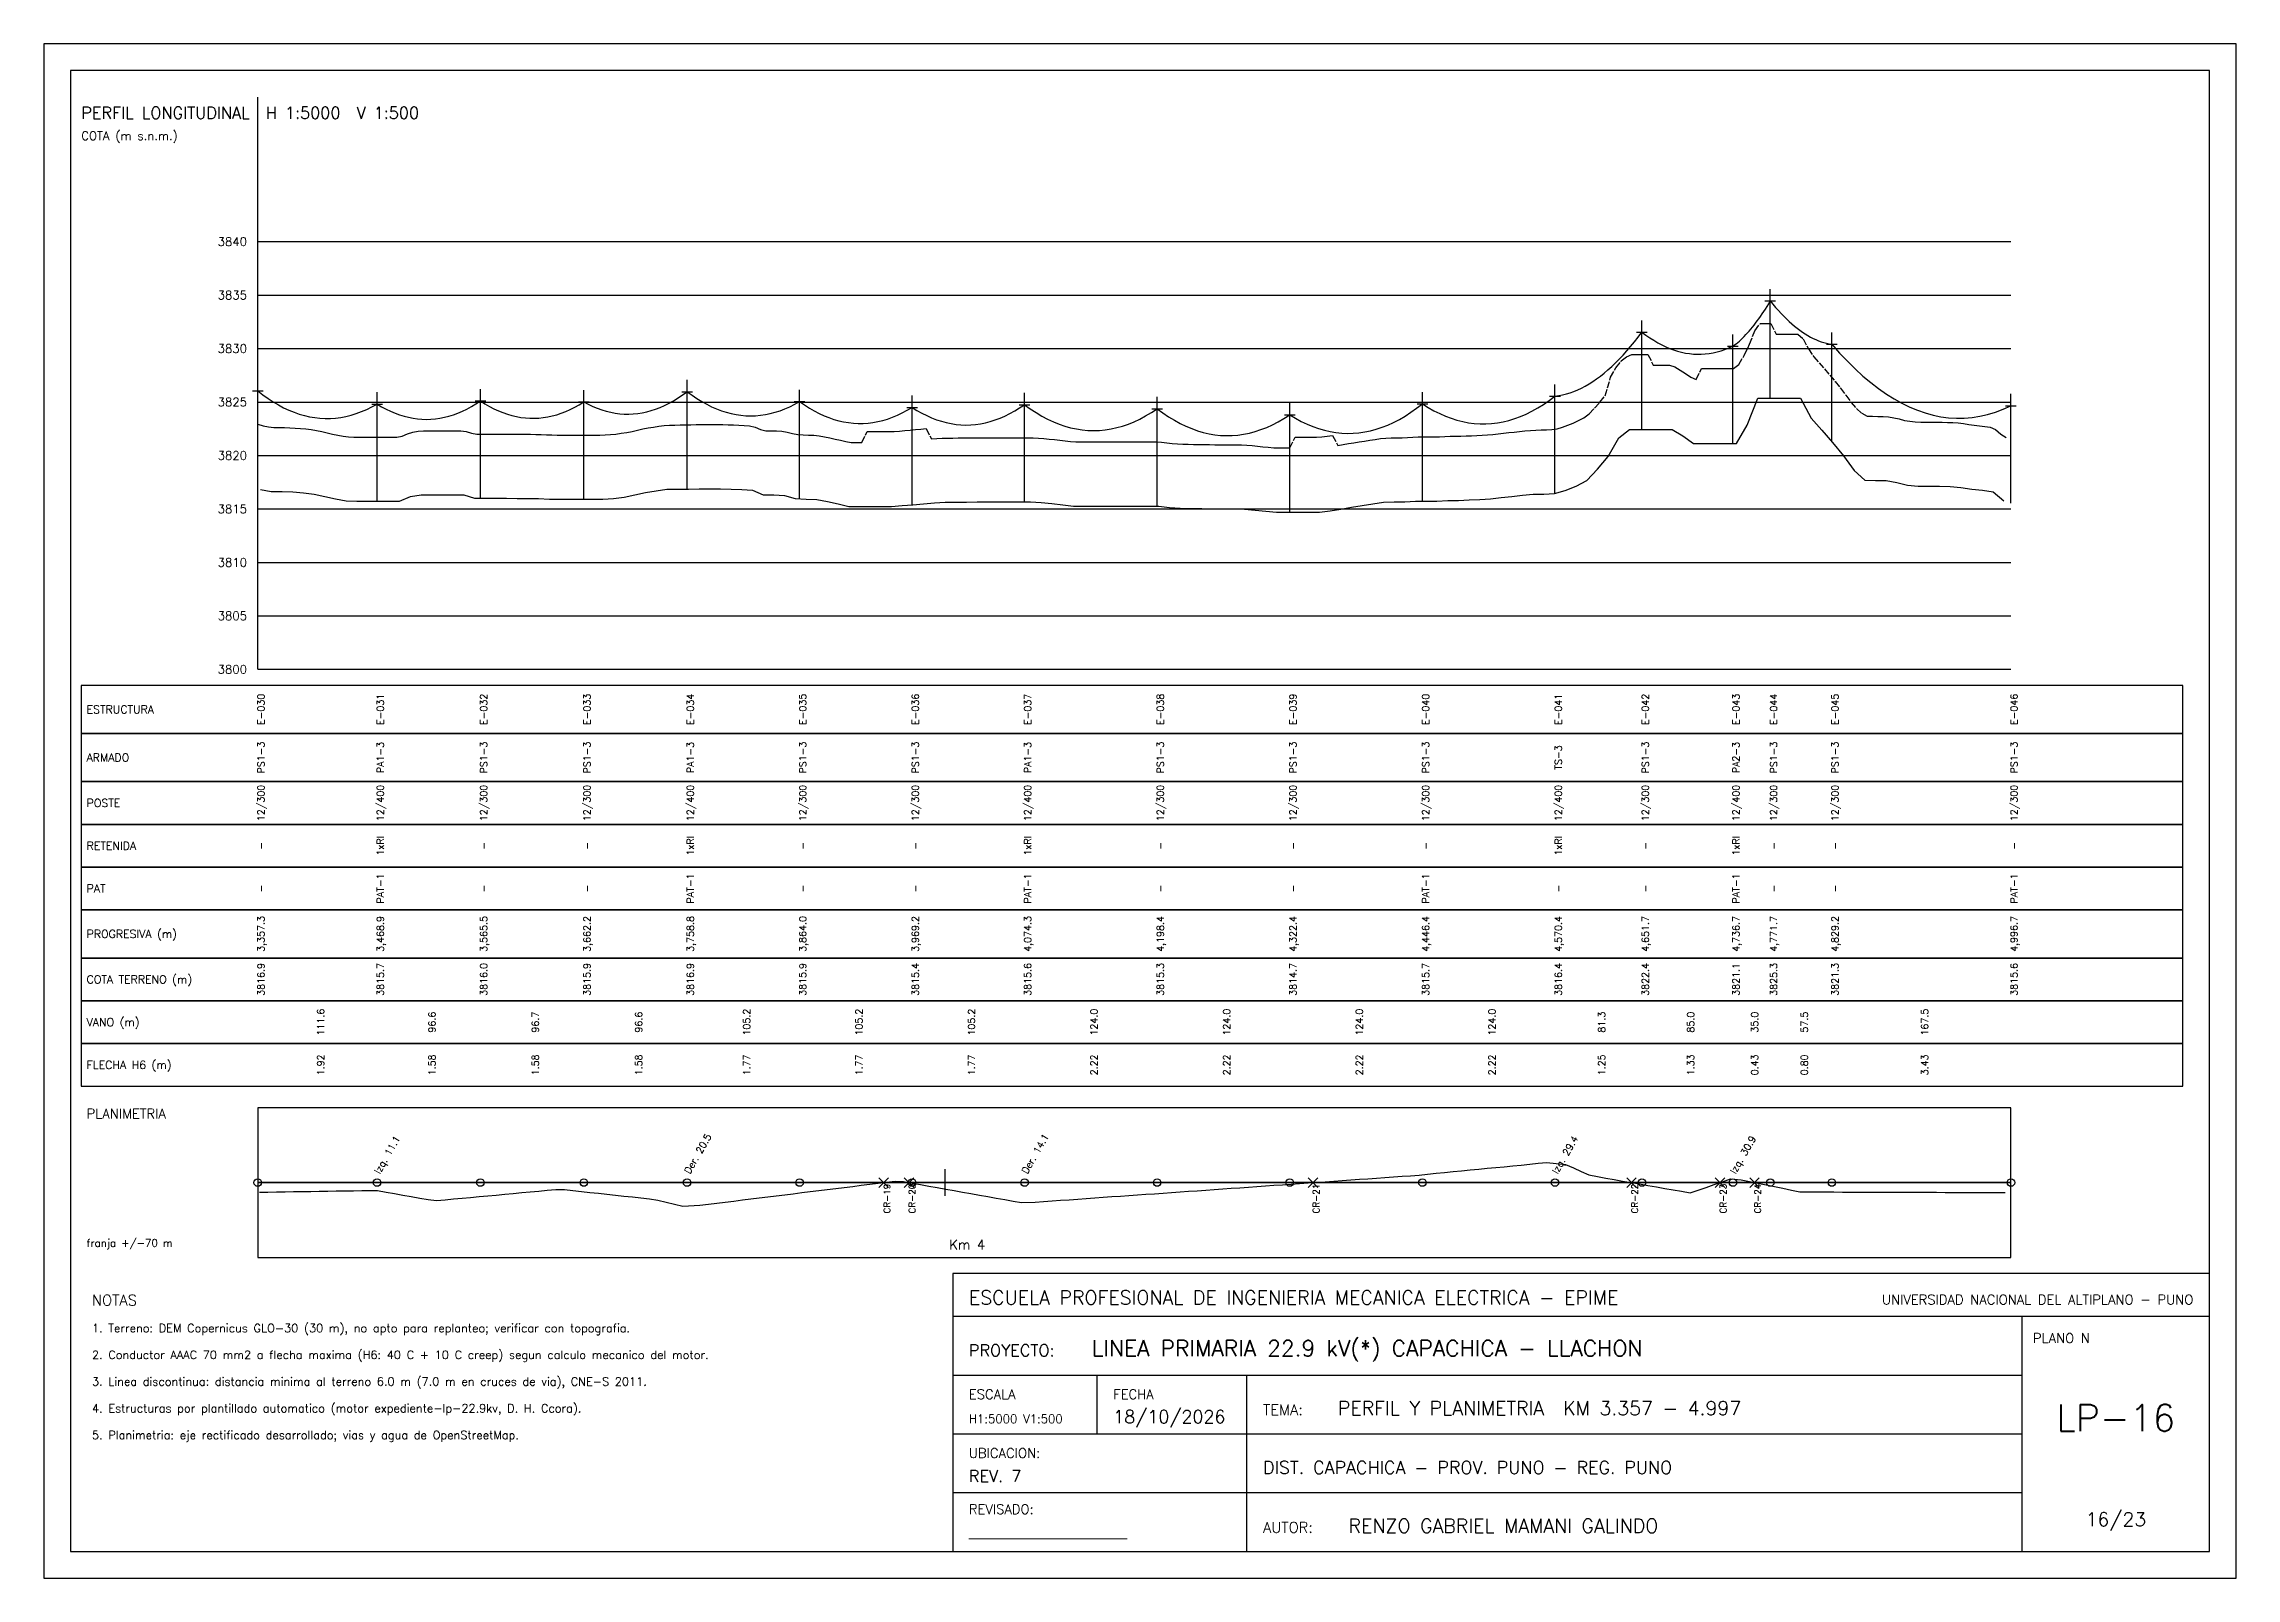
# Paper-space layout 'LP-16' of a CAD drawing. Header units: metres, sheet in millimetres. Extents: x 5 to 415, y 5 to 292.
import ezdxf
from ezdxf.enums import TextEntityAlignment as Align

# ---------------------------------------------------------------- set-up
doc = ezdxf.new("R2010")
doc.units = ezdxf.units.M
doc.linetypes.add('DASHED', pattern=[1.524, 1.27, -0.254])
for name, color, linetype in [('CRUCES', 30, 'Continuous'), ('MARCO', 7, 'Continuous'), ('PP_CONDUCTOR', 5, 'Continuous'), ('PP_DIST_SEGURIDAD', 6, 'DASHED'), ('PP_GRILLA', 8, 'Continuous'), ('PP_POSTE', 1, 'Continuous'), ('PP_TABLA', 8, 'Continuous'), ('PP_TERRENO', 34, 'Continuous'), ('PP_TEXTO', 7, 'Continuous'), ('ROTULO', 7, 'Continuous'), ('RP_CONDUCTOR', 5, 'Continuous'), ('RP_POSTE', 1, 'Continuous'), ('VIAS', 8, 'Continuous')]:
    doc.layers.add(name, color=color, linetype=linetype)
doc.styles.add('ROMANS', font='romans.shx')

psp = doc.layouts.new('LP-16')

# ---------------------------------------------------------------- linework, layer by layer
at = {"layer": 'CRUCES'}
for p, q in [((161.18, 78.1), (162.98, 79.9)), ((161.18, 79.9), (162.98, 78.1)), ((165.88, 78.1), (167.68, 79.9)), ((165.88, 79.9), (167.68, 78.1)), ((241.44, 78.1), (243.24, 79.9)), ((241.44, 79.9), (243.24, 78.1)), ((301.02, 78.1), (302.82, 79.9)), ((301.02, 79.9), (302.82, 78.1)), ((317.56, 78.1), (319.36, 79.9)), ((317.56, 79.9), (319.36, 78.1)), ((324.02, 78.1), (325.82, 79.9)), ((324.02, 79.9), (325.82, 78.1))]:
    psp.add_line(p, q, dxfattribs=at)
at = {"layer": 'MARCO'}
for points in [[(5, 5), (415, 5), (415, 292), (5, 292)], [(10, 10), (410, 10), (410, 287), (10, 287)]]:
    psp.add_lwpolyline(points, close=True, dxfattribs=at)
at = {"layer": 'PP_CONDUCTOR'}
for points in [[(320.88, 235.44), (321.18, 235.67), (321.49, 235.9), (321.79, 236.15), (322.1, 236.41), (322.4, 236.69), (322.71, 236.98), (323.01, 237.28), (323.31, 237.6), (323.62, 237.92), (323.92, 238.27), (324.23, 238.62), (324.53, 238.99), (324.84, 239.37), (325.14, 239.76), (325.45, 240.17), (325.75, 240.59), (326.05, 241.02), (326.36, 241.47), (326.66, 241.93), (326.97, 242.4), (327.27, 242.89), (327.58, 243.39), (327.88, 243.9)], [(327.88, 243.9), (328.38, 243.28), (328.88, 242.69), (329.38, 242.12), (329.88, 241.57), (330.38, 241.05), (330.88, 240.55), (331.38, 240.08), (331.88, 239.63), (332.38, 239.2), (332.88, 238.8), (333.38, 238.43), (333.88, 238.08), (334.38, 237.75), (334.88, 237.44), (335.38, 237.16), (335.88, 236.91), (336.38, 236.68), (336.88, 236.47), (337.38, 236.29), (337.88, 236.13), (338.38, 235.99), (338.88, 235.88), (339.38, 235.8)], [(287.61, 226.09), (288.32, 226.19), (289.03, 226.34), (289.74, 226.52), (290.44, 226.74), (291.15, 226.99), (291.86, 227.29), (292.56, 227.62), (293.27, 227.99), (293.98, 228.4), (294.69, 228.84), (295.39, 229.33), (296.1, 229.85), (296.81, 230.41), (297.52, 231.01), (298.22, 231.64), (298.93, 232.31), (299.64, 233.02), (300.34, 233.77), (301.05, 234.56), (301.76, 235.38), (302.47, 236.25), (303.17, 237.15), (303.88, 238.08)], [(303.88, 238.08), (304.62, 237.53), (305.36, 237.01), (306.1, 236.54), (306.84, 236.1), (307.58, 235.7), (308.31, 235.35), (309.05, 235.03), (309.79, 234.76), (310.53, 234.52), (311.27, 234.33), (312.01, 234.17), (312.75, 234.06), (313.49, 233.98), (314.23, 233.95), (314.97, 233.95), (315.71, 234), (316.45, 234.09), (317.18, 234.21), (317.92, 234.38), (318.66, 234.58), (319.4, 234.83), (320.14, 235.12), (320.88, 235.44)], [(339.38, 235.8), (340.84, 234.16), (342.29, 232.62), (343.75, 231.18), (345.21, 229.85), (346.66, 228.63), (348.12, 227.5), (349.58, 226.48), (351.03, 225.57), (352.49, 224.76), (353.95, 224.05), (355.4, 223.45), (356.86, 222.95), (358.31, 222.55), (359.77, 222.26), (361.23, 222.07), (362.68, 221.99), (364.14, 222.01), (365.6, 222.13), (367.05, 222.36), (368.51, 222.69), (369.97, 223.13), (371.42, 223.66), (372.88, 224.31)], [(45, 227.08), (45.97, 226.33), (46.94, 225.65), (47.91, 225.02), (48.88, 224.45), (49.85, 223.94), (50.82, 223.48), (51.79, 223.09), (52.76, 222.75), (53.73, 222.47), (54.7, 222.24), (55.67, 222.08), (56.64, 221.97), (57.61, 221.93), (58.58, 221.94), (59.56, 222), (60.53, 222.13), (61.5, 222.31), (62.47, 222.55), (63.44, 222.85), (64.41, 223.21), (65.38, 223.63), (66.35, 224.1), (67.32, 224.63)], [(105.98, 225.01), (106.82, 224.57), (107.66, 224.18), (108.5, 223.83), (109.34, 223.54), (110.18, 223.29), (111.02, 223.08), (111.86, 222.93), (112.7, 222.82), (113.54, 222.76), (114.38, 222.75), (115.22, 222.78), (116.06, 222.87), (116.9, 223), (117.74, 223.18), (118.58, 223.4), (119.42, 223.68), (120.26, 224), (121.1, 224.37), (121.94, 224.78), (122.78, 225.25), (123.62, 225.76), (124.46, 226.32), (125.3, 226.93)], [(125.3, 226.93), (126.22, 226.26), (127.13, 225.65), (128.05, 225.08), (128.96, 224.58), (129.88, 224.12), (130.79, 223.72), (131.71, 223.38), (132.62, 223.08), (133.53, 222.84), (134.45, 222.65), (135.36, 222.52), (136.28, 222.44), (137.19, 222.41), (138.11, 222.44), (139.02, 222.52), (139.94, 222.66), (140.85, 222.84), (141.77, 223.08), (142.68, 223.38), (143.59, 223.73), (144.51, 224.13), (145.42, 224.58), (146.34, 225.09)], [(262.81, 224.67), (263.89, 223.99), (264.97, 223.38), (266.05, 222.84), (267.13, 222.36), (268.2, 221.95), (269.28, 221.61), (270.36, 221.33), (271.44, 221.13), (272.52, 220.99), (273.6, 220.92), (274.67, 220.91), (275.75, 220.97), (276.83, 221.1), (277.91, 221.3), (278.99, 221.56), (280.07, 221.89), (281.14, 222.29), (282.22, 222.75), (283.3, 223.29), (284.38, 223.89), (285.46, 224.55), (286.54, 225.29), (287.61, 226.09)], [(67.32, 224.63), (68.16, 224.13), (69, 223.68), (69.84, 223.28), (70.68, 222.92), (71.52, 222.61), (72.36, 222.35), (73.2, 222.14), (74.04, 221.97), (74.88, 221.85), (75.72, 221.78), (76.56, 221.76), (77.4, 221.78), (78.24, 221.85), (79.08, 221.97), (79.92, 222.14), (80.76, 222.36), (81.6, 222.62), (82.44, 222.93), (83.28, 223.29), (84.12, 223.69), (84.97, 224.15), (85.81, 224.65), (86.65, 225.2)], [(86.65, 225.2), (87.49, 224.66), (88.33, 224.18), (89.17, 223.74), (90.01, 223.35), (90.85, 223.01), (91.69, 222.72), (92.53, 222.47), (93.37, 222.27), (94.21, 222.12), (95.05, 222.02), (95.89, 221.96), (96.73, 221.96), (97.57, 222), (98.41, 222.08), (99.25, 222.22), (100.09, 222.4), (100.93, 222.63), (101.77, 222.91), (102.61, 223.23), (103.45, 223.61), (104.3, 224.03), (105.14, 224.5), (105.98, 225.01)], [(146.34, 225.09), (147.25, 224.45), (148.17, 223.87), (149.08, 223.34), (150, 222.87), (150.91, 222.44), (151.83, 222.08), (152.74, 221.76), (153.65, 221.5), (154.57, 221.29), (155.48, 221.14), (156.4, 221.03), (157.31, 220.99), (158.23, 220.99), (159.14, 221.05), (160.06, 221.16), (160.97, 221.33), (161.88, 221.55), (162.8, 221.82), (163.71, 222.15), (164.63, 222.53), (165.54, 222.96), (166.46, 223.45), (167.37, 223.99)], [(167.37, 223.99), (168.29, 223.42), (169.2, 222.91), (170.12, 222.45), (171.03, 222.04), (171.94, 221.69), (172.86, 221.39), (173.77, 221.15), (174.69, 220.96), (175.6, 220.82), (176.52, 220.73), (177.43, 220.7), (178.35, 220.72), (179.26, 220.8), (180.18, 220.93), (181.09, 221.11), (182, 221.35), (182.92, 221.64), (183.83, 221.98), (184.75, 222.38), (185.66, 222.83), (186.58, 223.33), (187.49, 223.89), (188.41, 224.5)], [(188.41, 224.5), (189.48, 223.72), (190.56, 223.02), (191.64, 222.38), (192.72, 221.81), (193.8, 221.31), (194.88, 220.87), (195.95, 220.5), (197.03, 220.2), (198.11, 219.97), (199.19, 219.8), (200.27, 219.7), (201.35, 219.67), (202.42, 219.7), (203.5, 219.8), (204.58, 219.97), (205.66, 220.21), (206.74, 220.51), (207.82, 220.88), (208.89, 221.32), (209.97, 221.82), (211.05, 222.39), (212.13, 223.03), (213.21, 223.74)], [(213.21, 223.74), (214.29, 222.95), (215.36, 222.23), (216.44, 221.58), (217.52, 220.99), (218.6, 220.47), (219.68, 220.02), (220.76, 219.63), (221.83, 219.31), (222.91, 219.06), (223.99, 218.88), (225.07, 218.76), (226.15, 218.72), (227.23, 218.73), (228.3, 218.82), (229.38, 218.97), (230.46, 219.19), (231.54, 219.48), (232.62, 219.83), (233.7, 220.25), (234.77, 220.74), (235.85, 221.3), (236.93, 221.92), (238.01, 222.61)], [(238.01, 222.61), (239.09, 221.96), (240.17, 221.38), (241.25, 220.86), (242.32, 220.42), (243.4, 220.03), (244.48, 219.72), (245.56, 219.47), (246.64, 219.29), (247.72, 219.18), (248.79, 219.14), (249.87, 219.16), (250.95, 219.25), (252.03, 219.4), (253.11, 219.63), (254.19, 219.92), (255.26, 220.28), (256.34, 220.7), (257.42, 221.2), (258.5, 221.76), (259.58, 222.38), (260.66, 223.08), (261.73, 223.84), (262.81, 224.67)]]:
    psp.add_lwpolyline(points, dxfattribs=at)
at = {"layer": 'PP_DIST_SEGURIDAD'}
psp.add_lwpolyline([(45, 220.88), (46, 220.54), (47, 220.36), (48, 220.26), (49, 220.26), (50, 220.24), (51, 220.2), (52, 220.14), (53, 220.07), (54, 219.96), (55, 219.83), (56, 219.66), (57, 219.46), (58, 219.24), (59, 219), (60, 218.79), (61, 218.6), (62, 218.49), (63, 218.45), (64, 218.43), (65, 218.43), (66, 218.43), (67, 218.43), (68, 218.43), (69, 218.43), (70, 218.43), (71, 218.43), (72, 218.64), (73, 219.07), (74, 219.38), (75, 219.54), (76, 219.62), (77, 219.62), (78, 219.62), (79, 219.62), (80, 219.62), (81, 219.62), (82, 219.62), (83, 219.62), (84, 219.48), (85, 219.16), (86, 219), (87, 219), (88, 219), (89, 219), (90, 219), (91, 219), (92, 218.99), (93, 218.99), (94, 218.98), (95, 218.97), (96, 218.96), (97, 218.95), (98, 218.93), (99, 218.88), (100, 218.85), (101, 218.83), (102, 218.81), (103, 218.81), (104, 218.81), (105, 218.81), (106, 218.81), (107, 218.81), (108, 218.81), (109, 218.81), (110, 218.84), (111, 218.91), (112, 219.01), (113, 219.15), (114, 219.32), (115, 219.51), (116, 219.72), (117, 219.96), (118, 220.16), (119, 220.32), (120, 220.48), (121, 220.62), (122, 220.7), (123, 220.7), (124, 220.71), (125, 220.72), (126, 220.75), (127, 220.78), (128, 220.79), (129, 220.79), (130, 220.79), (131, 220.79), (132, 220.78), (133, 220.75), (134, 220.71), (135, 220.67), (136, 220.61), (137, 220.54), (138, 220.3), (139, 219.87), (140, 219.63), (141, 219.63), (142, 219.6), (143, 219.54), (144, 219.37), (145, 219.09), (146, 218.91), (147, 218.84), (148, 218.79), (149, 218.77), (150, 218.67), (151, 218.49), (152, 218.29), (153, 218.08), (154, 217.84), (155, 217.59), (156, 217.46), (157, 217.46), (158, 217.46), (159, 219.46), (160, 219.46), (161, 219.46), (162, 219.46), (163, 219.46), (164, 219.49), (165, 219.58), (166, 219.67), (167, 219.75), (168, 219.84), (169, 219.93), (170, 220.02), (171, 218.1), (172, 218.17), (173, 218.23), (174, 218.27), (175, 218.27), (176, 218.28), (177, 218.29), (178, 218.3), (179, 218.31), (180, 218.31), (181, 218.31), (182, 218.31), (183, 218.3), (184, 218.3), (185, 218.3), (186, 218.3), (187, 218.3), (188, 218.3), (189, 218.3), (190, 218.28), (191, 218.23), (192, 218.16), (193, 218.07), (194, 217.97), (195, 217.85), (196, 217.73), (197, 217.61), (198, 217.54), (199, 217.54), (200, 217.54), (201, 217.54), (202, 217.54), (203, 217.54), (204, 217.54), (205, 217.54), (206, 217.54), (207, 217.54), (208, 217.54), (209, 217.54), (210, 217.54), (211, 217.54), (212, 217.54), (213, 217.54), (214, 217.48), (215, 217.36), (216, 217.25), (217, 217.17), (218, 217.11), (219, 217.09), (220, 217.08), (221, 217.07), (222, 217.05), (223, 217.03), (224, 217.01), (225, 217.01), (226, 217), (227, 217), (228, 217), (229, 216.98), (230, 216.93), (231, 216.84), (232, 216.74), (233, 216.64), (234, 216.55), (235, 216.46), (236, 216.41), (237, 216.41), (238, 216.41), (239, 218.41), (240, 218.41), (241, 218.41), (242, 218.41), (243, 218.41), (244, 218.47), (245, 218.59), (246, 218.73), (247, 216.89), (248, 217.05), (249, 217.22), (250, 217.38), (251, 217.54), (252, 217.7), (253, 217.85), (254, 218.01), (255, 218.16), (256, 218.27), (257, 218.31), (258, 218.33), (259, 218.33), (260, 218.36), (261, 218.42), (262, 218.46), (263, 218.47), (264, 218.48), (265, 218.48), (266, 218.51), (267, 218.57), (268, 218.6), (269, 218.61), (270, 218.62), (271, 218.66), (272, 218.7), (273, 218.75), (274, 218.8), (275, 218.85), (276, 218.93), (277, 219.06), (278, 219.18), (279, 219.28), (280, 219.38), (281, 219.49), (282, 219.6), (283, 219.7), (284, 219.76), (285, 219.77), (286, 219.8), (287, 219.84), (288, 220.01), (289, 220.32), (290, 220.67), (291, 221.07), (292, 221.53), (293, 222.05), (294, 222.81), (295, 223.85), (296, 224.97), (297, 226.18), (298, 229.63), (299, 231.38), (300, 232.68), (301, 233.46), (302, 233.88), (303, 233.88), (304, 233.88), (305, 233.88), (306, 231.88), (307, 231.88), (308, 231.88), (309, 231.88), (310, 231.6), (311, 230.99), (312, 230.33), (313, 229.62), (314, 229.24), (315, 231.24), (316, 231.24), (317, 231.24), (318, 231.24), (319, 231.24), (320, 231.24), (321, 231.24), (322, 232.03), (323, 233.73), (324, 235.82), (325, 238.34), (326, 239.7), (327, 239.7), (328, 239.7), (329, 237.7), (330, 237.7), (331, 237.7), (332, 237.7), (333, 237.7), (334, 236.84), (335, 234.97), (336, 233.45), (337, 232.33), (338, 231.19), (339, 230.04), (340, 228.84), (341, 227.58), (342, 226.28), (343, 224.92), (344, 223.78), (345, 222.89), (346, 222.38), (347, 222.34), (348, 222.31), (349, 222.29), (350, 222.21), (351, 222.05), (352, 221.84), (353, 221.57), (354, 221.39), (355, 221.29), (356, 221.24), (357, 221.24), (358, 221.23), (359, 221.23), (360, 221.22), (361, 221.2), (362, 221.15), (363, 221.08), (364, 220.96), (365, 220.79), (366, 220.66), (367, 220.56), (368, 220.44), (369, 220.3), (370, 219.83), (371, 218.99), (372, 218.39)], dxfattribs=at)
at = {"layer": 'PP_GRILLA'}
for p, q in [((45, 175), (45, 282)), ((45, 255), (372.88, 255)), ((45, 245), (372.88, 245)), ((45, 235), (372.88, 235)), ((45, 225), (372.88, 225)), ((45, 215), (372.88, 215)), ((45, 205), (372.88, 205)), ((45, 195), (372.88, 195)), ((45, 185), (372.88, 185)), ((45, 175), (372.88, 175))]:
    psp.add_line(p, q, dxfattribs=at)
at = {"layer": 'PP_POSTE'}
for p, q in [((327.88, 225.7), (327.88, 246.1)), ((326.88, 243.9), (328.88, 243.9)), ((302.88, 238.08), (304.88, 238.08)), ((303.88, 219.88), (303.88, 240.28)), ((339.38, 217.6), (339.38, 238)), ((319.88, 235.44), (321.88, 235.44)), ((320.88, 217.24), (320.88, 237.64)), ((338.38, 235.8), (340.38, 235.8)), ((44, 227.08), (46, 227.08)), ((45, 208.88), (45, 229.28)), ((67.32, 206.43), (67.32, 226.83)), ((86.65, 207), (86.65, 227.4)), ((105.98, 206.81), (105.98, 227.21)), ((124.3, 226.93), (126.3, 226.93)), ((125.3, 208.73), (125.3, 229.13)), ((146.34, 206.89), (146.34, 227.29)), ((167.37, 205.79), (167.37, 226.19)), ((188.41, 206.3), (188.41, 226.7)), ((213.21, 205.54), (213.21, 225.94)), ((262.81, 206.47), (262.81, 226.87)), ((286.61, 226.09), (288.61, 226.09)), ((287.61, 207.89), (287.61, 228.29)), ((372.88, 206.11), (372.88, 226.51)), ((66.32, 224.63), (68.32, 224.63)), ((85.65, 225.2), (87.65, 225.2)), ((104.98, 225.01), (106.98, 225.01)), ((145.34, 225.09), (147.34, 225.09)), ((166.37, 223.99), (168.37, 223.99)), ((187.41, 224.5), (189.41, 224.5)), ((212.21, 223.74), (214.21, 223.74)), ((237.01, 222.61), (239.01, 222.61)), ((238.01, 204.41), (238.01, 224.81)), ((261.81, 224.67), (263.81, 224.67)), ((371.88, 224.31), (373.88, 224.31))]:
    psp.add_line(p, q, dxfattribs=at)
at = {"layer": 'PP_TABLA'}
for points in [[(12, 163), (405, 163), (405, 172), (12, 172)], [(12, 154), (405, 154), (405, 163), (12, 163)], [(12, 146), (405, 146), (405, 154), (12, 154)], [(12, 138), (405, 138), (405, 146), (12, 146)], [(12, 130), (405, 130), (405, 138), (12, 138)], [(12, 121), (405, 121), (405, 130), (12, 130)], [(12, 113), (405, 113), (405, 121), (12, 121)], [(12, 105), (405, 105), (405, 113), (12, 113)], [(12, 97), (405, 97), (405, 105), (12, 105)], [(45, 65), (372.88, 65), (372.88, 93), (45, 93)]]:
    psp.add_lwpolyline(points, close=True, dxfattribs=at)
at = {"layer": 'PP_TERRENO'}
psp.add_lwpolyline([(45.54, 208.63), (47.54, 208.26), (49.54, 208.26), (51.54, 208.18), (53.54, 208.02), (55.54, 207.75), (57.54, 207.35), (59.54, 206.87), (61.54, 206.5), (63.54, 206.43), (65.54, 206.43), (67.54, 206.43), (69.54, 206.43), (71.54, 206.43), (73.54, 207.31), (75.54, 207.62), (77.54, 207.62), (79.54, 207.62), (81.54, 207.62), (83.54, 207.62), (85.54, 207), (87.54, 207), (89.54, 207), (91.54, 207), (93.54, 206.98), (95.54, 206.96), (97.54, 206.95), (99.54, 206.86), (101.54, 206.81), (103.54, 206.81), (105.54, 206.81), (107.54, 206.81), (109.54, 206.81), (111.54, 206.94), (113.54, 207.23), (115.54, 207.61), (117.54, 208.09), (119.54, 208.41), (121.54, 208.7), (123.54, 208.7), (125.54, 208.73), (127.54, 208.79), (129.54, 208.79), (131.54, 208.79), (133.54, 208.73), (135.54, 208.64), (137.54, 208.51), (139.54, 207.63), (141.54, 207.63), (143.54, 207.5), (145.54, 206.95), (147.54, 206.81), (149.54, 206.75), (151.54, 206.4), (153.54, 205.96), (155.54, 205.46), (157.54, 205.46), (159.54, 205.46), (161.54, 205.46), (163.54, 205.46), (165.54, 205.63), (167.54, 205.8), (169.54, 205.98), (171.54, 206.15), (173.54, 206.26), (175.54, 206.28), (177.54, 206.29), (179.54, 206.31), (181.54, 206.31), (183.54, 206.3), (185.54, 206.3), (187.54, 206.3), (189.54, 206.3), (191.54, 206.21), (193.54, 206.02), (195.54, 205.79), (197.54, 205.54), (199.54, 205.54), (201.54, 205.54), (203.54, 205.54), (205.54, 205.54), (207.54, 205.54), (209.54, 205.54), (211.54, 205.54), (213.54, 205.54), (215.54, 205.29), (217.54, 205.12), (219.54, 205.08), (221.54, 205.06), (223.54, 205.02), (225.54, 205), (227.54, 205), (229.54, 204.97), (231.54, 204.79), (233.54, 204.59), (235.54, 204.41), (237.54, 204.41), (239.54, 204.41), (241.54, 204.41), (243.54, 204.41), (245.54, 204.65), (247.54, 204.98), (249.54, 205.31), (251.54, 205.62), (253.54, 205.94), (255.54, 206.25), (257.54, 206.33), (259.54, 206.33), (261.54, 206.45), (263.54, 206.48), (265.54, 206.48), (267.54, 206.6), (269.54, 206.61), (271.54, 206.68), (273.54, 206.78), (275.54, 206.87), (277.54, 207.13), (279.54, 207.33), (281.54, 207.55), (283.54, 207.75), (285.54, 207.78), (287.54, 207.86), (289.54, 208.48), (291.54, 209.29), (293.54, 210.33), (295.54, 212.42), (297.54, 214.83), (299.54, 218.32), (301.54, 219.88), (303.54, 219.88), (305.54, 219.88), (307.54, 219.88), (309.54, 219.88), (311.54, 218.66), (313.54, 217.24), (315.54, 217.24), (317.54, 217.24), (319.54, 217.24), (321.54, 217.24), (323.54, 220.65), (325.54, 225.7), (327.54, 225.7), (329.54, 225.7), (331.54, 225.7), (333.54, 225.7), (335.54, 221.97), (337.54, 219.72), (339.54, 217.42), (341.54, 214.91), (343.54, 212.2), (345.54, 210.4), (347.54, 210.32), (349.54, 210.29), (351.54, 209.97), (353.54, 209.43), (355.54, 209.24), (357.54, 209.24), (359.54, 209.23), (361.54, 209.19), (363.54, 209.04), (365.54, 208.7), (367.54, 208.51), (369.54, 208.22), (371.54, 206.54)], dxfattribs=at)
at = {"layer": 'PP_TEXTO'}
psp.add_line((173.54, 76.5), (173.54, 81.5), dxfattribs=at)
at = {"layer": 'ROTULO'}
for p, q in [((175, 54), (375, 54)), ((175, 54), (410, 54)), ((375, 10), (375, 54)), ((175, 43), (375, 43)), ((202, 32), (202, 43)), ((230, 10), (230, 43)), ((175, 32), (375, 32)), ((175, 21), (375, 21))]:
    psp.add_line(p, q, dxfattribs=at)
psp.add_lwpolyline([(175, 10), (410, 10), (410, 62), (175, 62)], close=True, dxfattribs=at)
at = {"layer": 'RP_CONDUCTOR', "lineweight": 35}
psp.add_line((45, 79), (372.88, 79), dxfattribs=at)
at = {"layer": 'RP_POSTE'}
for centre in [(45, 79), (67.32, 79), (86.65, 79), (105.98, 79), (125.3, 79), (146.34, 79), (167.37, 79), (188.41, 79), (213.21, 79), (238.01, 79), (262.81, 79), (287.61, 79), (303.88, 79), (320.88, 79), (327.88, 79), (339.38, 79), (372.88, 79)]:
    psp.add_circle(centre, 0.7, dxfattribs=at)
at = {"layer": 'VIAS'}
psp.add_lwpolyline([(45.31, 77.19), (46.91, 77.22), (48.51, 77.24), (50.11, 77.27), (51.71, 77.3), (53.31, 77.32), (54.91, 77.35), (56.51, 77.37), (58.1, 77.4), (59.7, 77.42), (61.3, 77.45), (62.9, 77.48), (64.5, 77.5), (66.1, 77.53), (67.42, 77.51), (68.99, 77.22), (70.57, 76.94), (72.14, 76.66), (73.72, 76.38), (75.29, 76.09), (76.87, 75.81), (78.45, 75.64), (80.04, 75.79), (81.63, 75.94), (83.23, 76.08), (84.82, 76.23), (86.41, 76.38), (88.01, 76.52), (89.6, 76.67), (91.19, 76.82), (92.79, 76.96), (94.38, 77.11), (95.97, 77.25), (97.57, 77.4), (99.16, 77.55), (100.75, 77.69), (102.35, 77.7), (103.94, 77.52), (105.53, 77.35), (107.12, 77.17), (108.71, 77), (110.3, 76.82), (111.89, 76.65), (113.48, 76.47), (115.07, 76.3), (116.66, 76.13), (118.25, 75.95), (119.82, 75.69), (121.38, 75.31), (122.94, 74.94), (124.49, 74.57), (127.69, 74.76), (129.28, 74.95), (130.86, 75.15), (132.45, 75.35), (134.04, 75.54), (135.63, 75.74), (137.22, 75.93), (138.8, 76.13), (140.39, 76.33), (141.98, 76.52), (143.57, 76.72), (145.16, 76.91), (146.74, 77.11), (148.33, 77.3), (149.92, 77.5), (151.51, 77.7), (153.1, 77.89), (154.68, 78.09), (156.27, 78.28), (157.86, 78.48), (159.45, 78.68), (161.03, 78.87), (162.62, 79.07), (164.21, 79.26), (165.79, 79.17), (167.37, 78.89), (168.94, 78.61), (170.52, 78.33), (172.09, 78.05), (173.67, 77.77), (175.24, 77.5), (176.82, 77.22), (178.39, 76.94), (179.97, 76.66), (181.54, 76.38), (183.12, 76.1), (184.7, 75.82), (186.27, 75.54), (187.85, 75.26), (190.37, 75.35), (191.97, 75.46), (193.56, 75.57), (195.16, 75.68), (196.75, 75.79), (198.35, 75.91), (199.95, 76.02), (201.54, 76.13), (203.14, 76.24), (204.74, 76.36), (206.33, 76.47), (207.93, 76.58), (209.52, 76.69), (211.12, 76.8), (212.72, 76.92), (214.31, 77.03), (215.91, 77.14), (217.5, 77.25), (219.1, 77.37), (220.7, 77.48), (222.29, 77.59), (223.89, 77.7), (225.48, 77.82), (227.08, 77.93), (228.68, 78.04), (230.27, 78.15), (231.87, 78.26), (233.46, 78.38), (235.06, 78.49), (236.66, 78.6), (238.25, 78.71), (239.85, 78.83), (241.44, 78.94), (243.04, 79.05), (244.64, 79.16), (246.23, 79.27), (247.83, 79.39), (249.42, 79.5), (251.02, 79.61), (252.62, 79.72), (254.21, 79.84), (255.81, 79.95), (257.4, 80.06), (259, 80.17), (260.6, 80.28), (262.19, 80.41), (263.78, 80.57), (265.38, 80.73), (266.97, 80.88), (268.56, 81.04), (270.15, 81.19), (271.75, 81.35), (273.34, 81.51), (274.93, 81.66), (276.52, 81.82), (278.12, 81.97), (279.71, 82.13), (281.3, 82.28), (282.89, 82.44), (284.49, 82.6), (286.08, 82.75), (289.58, 82.38), (291.05, 81.73), (292.51, 81.09), (293.97, 80.44), (295.53, 80.11), (297.11, 79.84), (298.69, 79.56), (300.26, 79.29), (301.84, 79.01), (303.41, 78.74), (304.99, 78.46), (306.57, 78.19), (308.14, 77.91), (309.72, 77.64), (311.29, 77.36), (312.87, 77.09), (314.38, 77.56), (315.89, 78.09), (317.4, 78.62), (318.91, 79.16), (320.42, 79.69), (322.41, 79.51), (323.98, 79.19), (325.54, 78.87), (327.11, 78.56), (328.68, 78.24), (330.25, 77.92), (331.82, 77.6), (333.38, 77.28), (334.98, 77.25), (336.58, 77.24), (338.18, 77.24), (339.78, 77.24), (341.38, 77.23), (342.98, 77.23), (344.58, 77.22), (346.18, 77.22), (347.78, 77.21), (349.38, 77.21), (350.98, 77.2), (352.58, 77.2), (354.18, 77.19), (355.78, 77.19), (357.38, 77.18), (358.98, 77.18), (360.58, 77.17), (362.18, 77.17), (363.78, 77.16), (365.38, 77.16), (366.98, 77.16), (368.58, 77.15), (370.18, 77.15), (371.78, 77.14)], dxfattribs=at)

# ---------------------------------------------------------------- texts
at = {"layer": 'CRUCES', "style": 'ROMANS'}
for s, p in [('CR-19', (162.08, 76)), ('CR-20', (166.78, 76)), ('CR-21', (242.34, 76)), ('CR-22', (301.92, 76)), ('CR-23', (318.46, 76)), ('CR-24', (324.92, 76))]:
    psp.add_text(s, height=1.2, rotation=90, dxfattribs=at).set_placement(p, align=Align.TOP_CENTER)
at = {"layer": 'PP_GRILLA', "style": 'ROMANS'}
for s, p in [('3840', (43, 255)), ('3835', (43, 245)), ('3830', (43, 235)), ('3825', (43, 225)), ('3820', (43, 215)), ('3815', (43, 205)), ('3810', (43, 195)), ('3805', (43, 185)), ('3800', (43, 175))]:
    psp.add_text(s, height=1.6, dxfattribs=at).set_placement(p, align=Align.MIDDLE_RIGHT)
at = {"layer": 'PP_TEXTO', "style": 'ROMANS'}
for s, height, p in [('PERFIL LONGITUDINAL  H 1:5000  V 1:500', 2.2, (12, 278)), ('COTA (m s.n.m.)', 1.6, (12, 274)), ('PLANIMETRIA', 1.8, (13, 91)), ('franja +/-70 m', 1.4, (13, 67)), ('Km 4', 1.8, (174.34, 66.5)), ('NOTAS', 2, (14, 56)), ('1. Terreno: DEM Copernicus GLO-30 (30 m), no apto para replanteo; verificar con topografia.', 1.55, (14, 51)), ('2. Conductor AAAC 70 mm2 a flecha maxima (H6: 40 C + 10 C creep) segun calculo mecanico del motor.', 1.55, (14, 46)), ('3. Linea discontinua: distancia minima al terreno 6.0 m (7.0 m en cruces de via), CNE-S 2011.', 1.55, (14, 41)), ('4. Estructuras por plantillado automatico (motor expediente-lp-22.9kv, D. H. Ccora).', 1.55, (14, 36)), ('5. Planimetria: eje rectificado desarrollado; vias y agua de OpenStreetMap.', 1.55, (14, 31))]:
    psp.add_text(s, height=height, dxfattribs=at).set_placement(p)
for s, p in [('ESTRUCTURA', (13, 167.5)), ('ARMADO', (13, 158.5)), ('POSTE', (13, 150)), ('RETENIDA', (13, 142)), ('PAT', (13, 134)), ('PROGRESIVA (m)', (13, 125.5)), ('COTA TERRENO (m)', (13, 117)), ('VANO (m)', (13, 109)), ('FLECHA H6 (m)', (13, 101))]:
    psp.add_text(s, height=1.5, dxfattribs=at).set_placement(p, align=Align.MIDDLE_LEFT)
for s, p in [('E-030', (45.6, 167.5)), ('E-031', (67.92, 167.5)), ('E-032', (87.25, 167.5)), ('E-033', (106.58, 167.5)), ('E-034', (125.9, 167.5)), ('E-035', (146.94, 167.5)), ('E-036', (167.97, 167.5)), ('E-037', (189.01, 167.5)), ('E-038', (213.81, 167.5)), ('E-039', (238.61, 167.5)), ('E-040', (263.41, 167.5)), ('E-041', (288.21, 167.5)), ('E-042', (304.48, 167.5)), ('E-043', (321.48, 167.5)), ('E-044', (328.48, 167.5)), ('E-045', (339.98, 167.5)), ('E-046', (373.48, 167.5)), ('PS1-3', (45.6, 158.5)), ('PA1-3', (67.92, 158.5)), ('PS1-3', (87.25, 158.5)), ('PS1-3', (106.58, 158.5)), ('PA1-3', (125.9, 158.5)), ('PS1-3', (146.94, 158.5)), ('PS1-3', (167.97, 158.5)), ('PA1-3', (189.01, 158.5)), ('PS1-3', (213.81, 158.5)), ('PS1-3', (238.61, 158.5)), ('PS1-3', (263.41, 158.5)), ('TS-3', (288.21, 158.5)), ('PS1-3', (304.48, 158.5)), ('PA2-3', (321.48, 158.5)), ('PS1-3', (328.48, 158.5)), ('PS1-3', (339.98, 158.5)), ('PS1-3', (373.48, 158.5)), ('12/300', (45.6, 150)), ('12/400', (67.92, 150)), ('12/300', (87.25, 150)), ('12/300', (106.58, 150)), ('12/400', (125.9, 150)), ('12/300', (146.94, 150)), ('12/300', (167.97, 150)), ('12/400', (189.01, 150)), ('12/300', (213.81, 150)), ('12/300', (238.61, 150)), ('12/300', (263.41, 150)), ('12/400', (288.21, 150)), ('12/300', (304.48, 150)), ('12/400', (321.48, 150)), ('12/300', (328.48, 150)), ('12/300', (339.98, 150)), ('12/300', (373.48, 150)), ('1xRI', (67.92, 142)), ('1xRI', (125.9, 142)), ('1xRI', (189.01, 142)), ('1xRI', (288.21, 142)), ('1xRI', (321.48, 142)), ('-', (45.6, 142)), ('-', (87.25, 142)), ('-', (106.58, 142)), ('-', (146.94, 142)), ('-', (167.97, 142)), ('-', (213.81, 142)), ('-', (238.61, 142)), ('-', (263.41, 142)), ('-', (304.48, 142)), ('-', (328.48, 142)), ('-', (339.98, 142)), ('-', (373.48, 142)), ('PAT-1', (67.92, 134)), ('PAT-1', (125.9, 134)), ('PAT-1', (189.01, 134)), ('PAT-1', (263.41, 134)), ('PAT-1', (321.48, 134)), ('PAT-1', (373.48, 134)), ('-', (45.6, 134)), ('-', (87.25, 134)), ('-', (106.58, 134)), ('-', (146.94, 134)), ('-', (167.97, 134)), ('-', (213.81, 134)), ('-', (238.61, 134)), ('-', (288.21, 134)), ('-', (304.48, 134)), ('-', (328.48, 134)), ('-', (339.98, 134)), ('3,357.3', (45.6, 125.5)), ('3,468.9', (67.92, 125.5)), ('3,565.5', (87.25, 125.5)), ('3,662.2', (106.58, 125.5)), ('3,758.8', (125.9, 125.5)), ('3,864.0', (146.94, 125.5)), ('3,969.2', (167.97, 125.5)), ('4,074.3', (189.01, 125.5)), ('4,198.4', (213.81, 125.5)), ('4,322.4', (238.61, 125.5)), ('4,446.4', (263.41, 125.5)), ('4,570.4', (288.21, 125.5)), ('4,651.7', (304.48, 125.5)), ('4,736.7', (321.48, 125.5)), ('4,771.7', (328.48, 125.5)), ('4,829.2', (339.98, 125.5)), ('4,996.7', (373.48, 125.5)), ('3816.9', (45.6, 117)), ('3815.7', (67.92, 117)), ('3816.0', (87.25, 117)), ('3815.9', (106.58, 117)), ('3816.9', (125.9, 117)), ('3815.9', (146.94, 117)), ('3815.4', (167.97, 117)), ('3815.6', (189.01, 117)), ('3815.3', (213.81, 117)), ('3814.7', (238.61, 117)), ('3815.7', (263.41, 117)), ('3816.4', (288.21, 117)), ('3822.4', (304.48, 117)), ('3821.1', (321.48, 117)), ('3825.3', (328.48, 117)), ('3821.3', (339.98, 117)), ('3815.6', (373.48, 117)), ('111.6', (56.76, 109)), ('96.6', (77.58, 109)), ('96.7', (96.91, 109)), ('96.6', (116.24, 109)), ('105.2', (136.42, 109)), ('105.2', (157.46, 109)), ('105.2', (178.49, 109)), ('124.0', (201.41, 109)), ('124.0', (226.21, 109)), ('124.0', (251.01, 109)), ('124.0', (275.81, 109)), ('81.3', (296.35, 109)), ('85.0', (312.98, 109)), ('35.0', (324.98, 109)), ('57.5', (334.23, 109)), ('167.5', (356.73, 109)), ('1.92', (56.76, 101)), ('1.58', (77.58, 101)), ('1.58', (96.91, 101)), ('1.58', (116.24, 101)), ('1.77', (136.42, 101)), ('1.77', (157.46, 101)), ('1.77', (178.49, 101)), ('2.22', (201.41, 101)), ('2.22', (226.21, 101)), ('2.22', (251.01, 101)), ('2.22', (275.81, 101)), ('1.25', (296.35, 101)), ('1.33', (312.98, 101)), ('0.43', (324.98, 101)), ('0.80', (334.23, 101)), ('3.43', (356.73, 101))]:
    psp.add_text(s, height=1.3, rotation=90, dxfattribs=at).set_placement(p, align=Align.MIDDLE_CENTER)
for s, p in [('Izq. 11.1', (67.82, 80.5)), ('Der. 20.5', (125.8, 80.5)), ('Der. 14.1', (188.91, 80.5)), ('Izq. 29.4', (288.11, 80.5)), ('Izq. 30.9', (321.38, 80.5))]:
    psp.add_text(s, height=1.3, rotation=60, dxfattribs=at).set_placement(p)
at = {"layer": 'ROTULO', "style": 'ROMANS'}
for s, height, p in [('ESCUELA PROFESIONAL DE INGENIERIA MECANICA ELECTRICA - EPIME', 2.6, (178, 56.2)), ('LINEA PRIMARIA 22.9 kV(*) CAPACHICA - LLACHON', 3, (201, 46.5)), ('PLANO N', 1.8, (377, 49)), ('PROYECTO:', 2.2, (178, 46.5)), ('ESCALA', 1.8, (178, 38.5)), ('FECHA', 1.8, (205, 38.5)), ('TEMA:', 2, (233, 35.5)), ('PERFIL Y PLANIMETRIA  KM 3.357 - 4.997', 2.6, (247, 35.5)), ('H1:5000 V1:500', 1.6, (178, 34)), ('18/10/2026', 2.4, (205, 34)), ('UBICACION:', 1.8, (178, 27.5)), ('REV. 7', 2.2, (178, 23)), ('DIST. CAPACHICA - PROV. PUNO - REG. PUNO', 2.4, (233, 24.5)), ('REVISADO:', 1.8, (178, 17)), ('________________________', 1.8, (178, 12.5)), ('AUTOR:', 2, (233, 13.5)), ('RENZO GABRIEL MAMANI GALINDO', 2.6, (249, 13.5))]:
    psp.add_text(s, height=height, dxfattribs=at).set_placement(p)
psp.add_text('UNIVERSIDAD NACIONAL DEL ALTIPLANO - PUNO', height=1.8, dxfattribs=at).set_placement((407, 56.2), align=Align.RIGHT)
for s, height, p in [('LP-16', 5, (392.5, 35)), ('16/23', 2.6, (392.5, 16))]:
    psp.add_text(s, height=height, dxfattribs=at).set_placement(p, align=Align.MIDDLE_CENTER)

doc.saveas('drawing.dxf')
